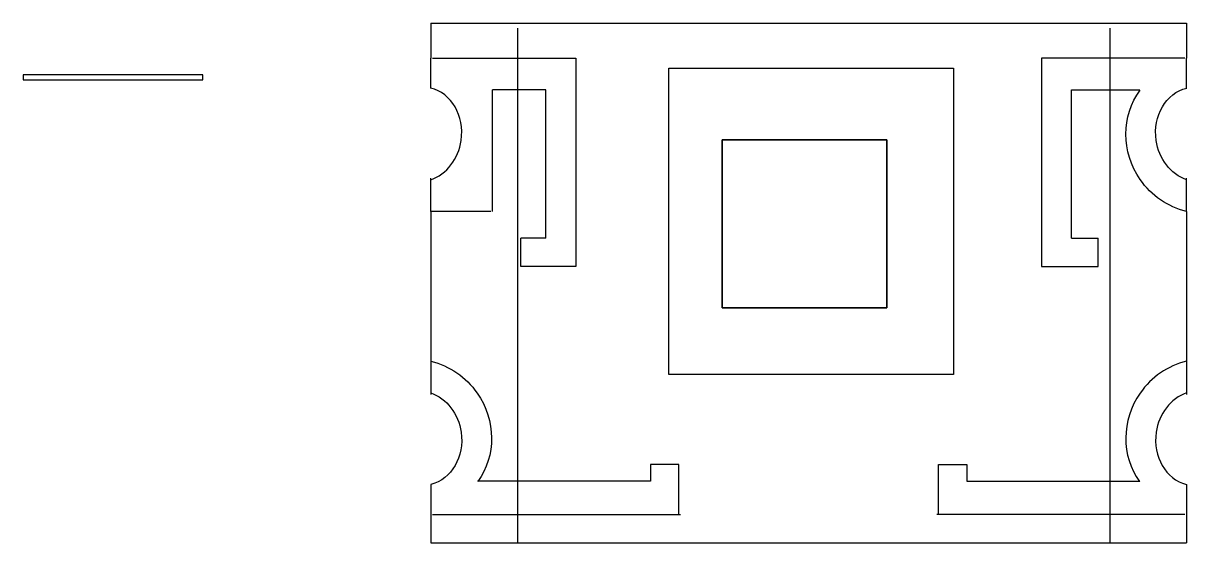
# Model space of a CAD drawing. Extents: x 16.6 to 26.8, y 46.1 to 50.7.
import ezdxf

# ---------------------------------------------------------------- set-up
doc = ezdxf.new("R2010")
doc.units = 0
doc.layers.add('Layer_1', color=7, linetype='CONTINUOUS')

msp = doc.modelspace()

# ---------------------------------------------------------------- linework, layer by layer
at = {"layer": 'Layer_1', "color": 1}
for points in [[(20.192714, 50.674503), (26.803551, 50.674503)], [(20.192808, 50.674596), (20.192808, 50.368817)], [(20.949975, 50.630914), (20.949975, 46.131408)], [(26.133656, 50.630914), (26.133656, 46.131408)], [(26.803644, 50.674596), (26.803644, 50.368817)], [(20.192714, 50.121189), (20.192714, 50.368724)], [(20.192714, 50.106628), (20.192714, 50.368724)], [(20.207275, 50.368724), (21.459513, 50.368724), (21.459513, 48.548518), (20.979003, 48.548518)], [(26.78899, 50.368817), (25.536752, 50.368817), (25.536752, 48.548611), (26.031823, 48.548611)], [(26.803551, 50.121282), (26.803551, 50.368817)], [(26.803551, 50.106721), (26.803551, 50.368817)], [(21.197417, 48.796053), (21.197417, 50.092067), (20.731468, 50.092067)], [(20.731468, 49.029028), (20.731468, 50.091974)], [(25.798849, 48.796147), (25.798849, 50.09216), (26.395846, 50.09216)], [(20.192714, 49.029121), (20.192714, 49.320339)], [(26.803551, 49.029214), (26.803551, 49.320433)], [(20.716907, 49.029028), (20.192714, 49.029028)], [(20.192714, 49.029028), (20.192714, 47.718547)], [(26.803551, 49.029028), (26.803551, 47.718547)], [(21.197417, 48.796053), (20.979003, 48.796053)], [(20.979003, 48.548518), (20.979003, 48.796053)], [(25.798849, 48.796147), (26.031823, 48.796147)], [(26.031823, 48.548611), (26.031823, 48.796147)], [(20.192714, 47.71864), (20.192714, 47.427422)], [(26.803551, 47.71864), (26.803551, 47.427422)], [(22.362382, 46.379037), (22.362382, 46.815864), (22.114847, 46.815864), (22.114847, 46.670255), (20.60042, 46.670255)], [(24.63407, 46.379037), (24.63407, 46.815864), (24.881605, 46.815864), (24.881605, 46.670255), (26.395846, 46.670255)], [(20.192714, 46.641133), (20.192714, 46.379037)], [(20.192714, 46.641133), (20.192714, 46.379037)], [(26.803551, 46.641133), (26.803551, 46.379037)], [(26.803551, 46.641133), (26.803551, 46.379037)], [(20.192808, 46.379037), (20.192808, 46.131408)], [(20.207275, 46.379037), (22.376943, 46.379037)], [(26.78899, 46.379037), (24.619322, 46.379037)], [(26.803644, 46.379037), (26.803644, 46.131408)], [(20.192714, 46.131315), (26.803551, 46.131315)]]:
    msp.add_lwpolyline(points, dxfattribs=at)
at = {"layer": 'Layer_1', "color": 7}
for points in [[(16.6252, 50.179526), (18.197871, 50.179526), (18.197871, 50.22321), (16.6252, 50.22321)], [(22.740966, 48.184589), (24.182495, 48.184589), (24.182495, 49.65524), (22.740966, 49.65524)]]:
    msp.add_lwpolyline(points, close=True, dxfattribs=at)
at = {"layer": 'Layer_1', "color": 1}
for points in [[(22.275017, 50.281359), (24.765025, 50.281359), (24.765025, 47.602059), (22.275017, 47.602059)], [(22.740966, 49.655333), (24.182495, 49.655333), (24.182495, 48.184682), (22.740966, 48.184682)]]:
    msp.add_lwpolyline(points, close=True, dxfattribs=at)
for points in [[(20.456864, 49.650666), (20.488039, 49.864786), (20.371926, 50.063785), (20.189914, 50.108028)], [(26.539401, 49.65076), (26.508319, 49.86488), (26.624433, 50.063879), (26.806444, 50.108121)], [(26.399393, 49.307365), (26.231009, 49.548647), (26.231289, 49.865626), (26.399953, 50.0888)], [(20.192714, 49.305778), (20.329923, 49.353568), (20.433436, 49.48863), (20.456864, 49.650666)], [(26.803551, 49.305872), (26.666436, 49.353661), (26.562829, 49.488723), (26.539401, 49.65076)], [(26.803551, 49.029214), (26.641701, 49.067764), (26.497025, 49.167263), (26.399393, 49.307365)], [(20.192714, 47.71864), (20.354565, 47.680091), (20.49924, 47.580591), (20.596873, 47.440489)], [(26.803551, 47.71864), (26.641701, 47.680091), (26.497025, 47.580591), (26.399393, 47.440489)], [(20.192714, 47.441983), (20.329923, 47.394193), (20.433436, 47.259131), (20.456864, 47.097095)], [(20.596873, 47.440489), (20.762643, 47.202848), (20.765257, 46.891189), (20.60294, 46.668108)], [(26.399393, 47.440489), (26.233622, 47.202848), (26.231009, 46.891189), (26.393139, 46.668108)], [(26.803551, 47.441983), (26.666436, 47.394193), (26.562829, 47.259131), (26.539401, 47.097095)], [(20.456864, 47.097095), (20.487853, 46.884282), (20.373232, 46.686216), (20.192808, 46.64048)], [(26.539401, 47.097095), (26.508413, 46.884282), (26.623033, 46.686216), (26.803458, 46.64048)]]:
    msp.add_open_spline(points, degree=3, dxfattribs=at)

doc.saveas('drawing.dxf')
